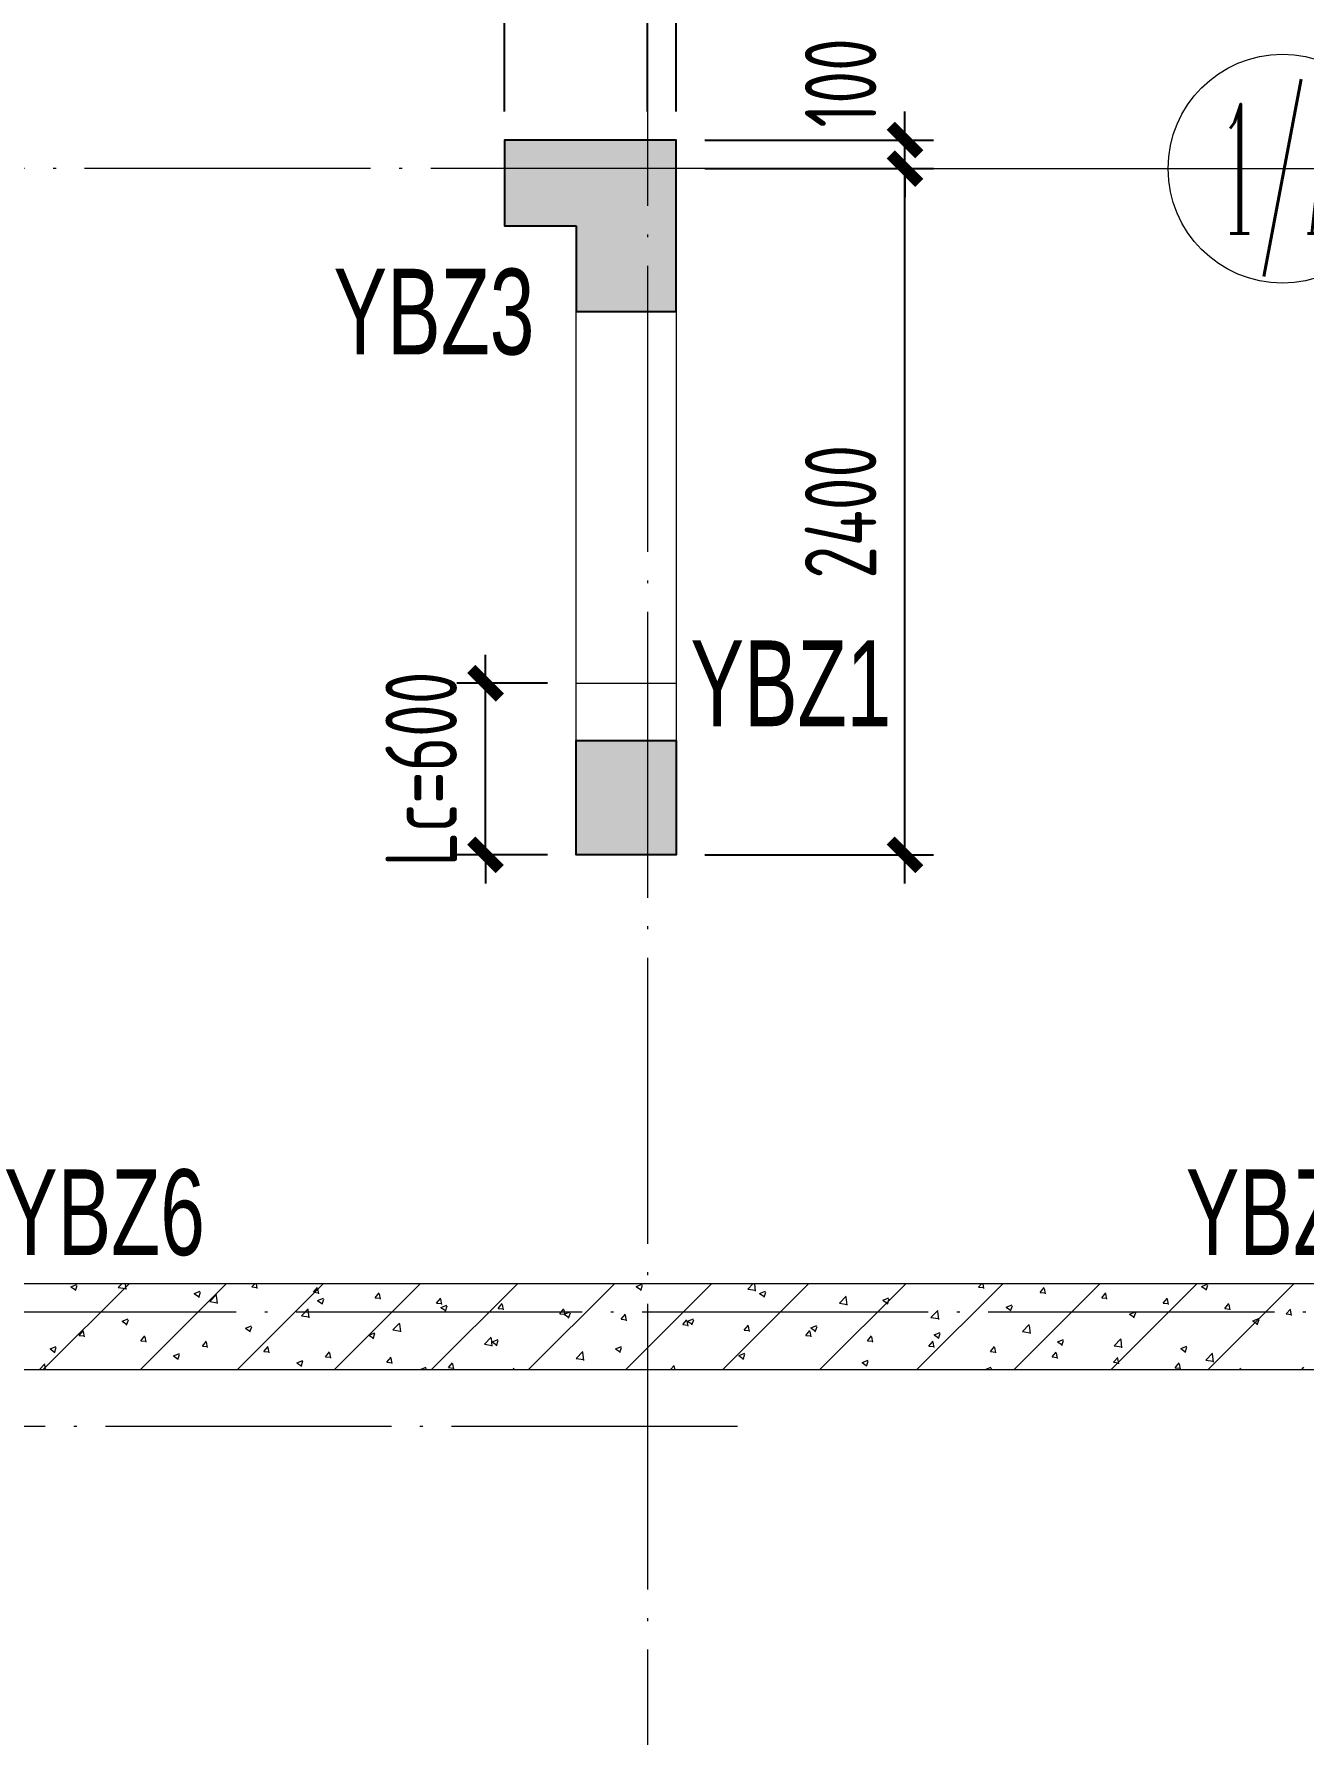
# Model space of a CAD drawing. Extents: x 5874492 to 7194610, y -939842 to -279257.
# Drawn here: x 6318999 to 6323440, y -477364 to -471418 of the extents above; entities that cross this region are included whole.
import ezdxf
from ezdxf.enums import TextEntityAlignment as Align

# ---------------------------------------------------------------- set-up
doc = ezdxf.new("R2010")
doc.units = 0
doc.header["$LTSCALE"] = 1000
doc.linetypes.add('DOTE', pattern=[2.42, 2, -0.2, 0.02, -0.2])
for name, color, linetype, lineweight in [('A-标注-内部轴号', 105, 'Continuous', 15), ('A-标注-轴号文字', 7, 'Continuous', 15), ('A-轴线-塔楼', 1, 'DOTE', 9), ('A-轴线-隔墙', 41, 'DOTE', 9), ('S-基础-DQ', 6, 'Continuous', 20), ('S-基础-HATCH', 251, 'Continuous', 20), ('S-墙柱-DIM', 3, 'Continuous', 20), ('S-墙柱-Lc填充', 8, 'Continuous', 20), ('S-墙柱-WALL', 6, 'Continuous', 20), ('S-轴网-轴号', 3, 'Continuous', 20), ('S-轴网-轴线', 1, 'DOTE', 9), ('S-通用-TEXT', 7, 'Continuous', 20)]:
    doc.layers.add(name, color=color, linetype=linetype, lineweight=lineweight)
doc.layers.add('COLU_TH', color=5, linetype='Continuous')
doc.styles.add('_TCH_AXIS', font='COMPLEX.shx', dxfattribs={"bigfont": 'hztxt.shx'})
doc.styles.add('BW_Dim', font='Bweng.shx', dxfattribs={"width": 0.7, "bigfont": 'hztxt.shx'})
doc.styles.add('COMPLEX', font='COMPLEX')
doc.styles.add('TSSD_Dimension', font='tssdeng.shx', dxfattribs={"width": 0.7, "bigfont": 'tssdchn.shx'})
doc.dimstyles.new('TSSD_100_100', dxfattribs={"dimtxt": 250, "dimasz": 100, "dimexe": 100, "dimexo": 100, "dimgap": 100, "dimtad": 1, "dimdec": 0, "dimzin": 0, "dimdsep": 46, "dimtxsty": 'TSSD_Dimension', "dimblk": 'ARCHTICK', "dimcen": 0, "dimdle": 100, "dimclrt": 7, "dimadec": 0, "dimazin": 0, "dimtfac": 1, "dimtdec": 0, "dimtix": 1, "dimtmove": 2, "dimatfit": 0, "dimfxl": 0, "dimtolj": 1, "dimtzin": 0, "dimarcsym": 0})

# ---------------------------------------------------------------- blocks, each defined once
blk = doc.blocks.new('_ArchTick')
at = {"color": 0, "linetype": 'ByBlock', "const_width": 0.4}
blk.add_lwpolyline([(-0.5, -0.5), (0.5, 0.5)], dxfattribs=at)
blk = doc.blocks.new('*D1930')
at = {"layer": 'Defpoints', "color": 0, "transparency": 16777216}
for p in [(6321244.5, -471889.2), (6322044.5, -471889.2), (6321244.5, -474289.2)]:
    blk.add_point(p, dxfattribs=at)
at = {"layer": 'S-墙柱-DIM', "color": 0, "lineweight": -2, "transparency": 16777216}
for p, q in [((6322044.5, -474389.2), (6322044.5, -471789.2)), ((6321344.5, -471889.2), (6322144.5, -471889.2)), ((6321344.5, -474289.2), (6322144.5, -474289.2))]:
    blk.add_line(p, q, dxfattribs=at)
at = {"layer": 'S-墙柱-DIM', "color": 0, "lineweight": -2, "transparency": 16777216, "xscale": 100, "yscale": 100, "zscale": 100}
for p, rotation in [((6322044.5, -471889.2), 90), ((6322044.5, -474289.2), 270)]:
    blk.add_blockref('_ArchTick', p, dxfattribs=dict(at, rotation=rotation))
at = {"layer": 'S-墙柱-DIM', "color": 7, "transparency": 16777216, "insert": (6321819.5, -473089.2), "char_height": 250, "attachment_point": 5, "rotation": 90, "style": 'TSSD_Dimension'}
blk.add_mtext('\\A1;2400', dxfattribs=at)
blk = doc.blocks.new('*D1931')
at = {"layer": 'Defpoints', "color": 0, "transparency": 16777216}
for p in [(6321244.5, -471789.2), (6322044.5, -471789.2), (6321244.5, -471889.2)]:
    blk.add_point(p, dxfattribs=at)
at = {"layer": 'S-墙柱-DIM', "color": 0, "lineweight": -2, "transparency": 16777216}
for p, q in [((6322044.5, -471789.2), (6322044.5, -471689.2)), ((6321344.5, -471789.2), (6322144.5, -471789.2)), ((6322044.5, -471889.2), (6322044.5, -471789.2)), ((6321344.5, -471889.2), (6322144.5, -471889.2)), ((6322044.5, -471889.2), (6322044.5, -471989.2))]:
    blk.add_line(p, q, dxfattribs=at)
at = {"layer": 'S-墙柱-DIM', "color": 0, "lineweight": -2, "transparency": 16777216, "xscale": 100, "yscale": 100, "zscale": 100}
for p, rotation in [((6322044.5, -471789.2), 270), ((6322044.5, -471889.2), 90)]:
    blk.add_blockref('_ArchTick', p, dxfattribs=dict(at, rotation=rotation))
at = {"layer": 'S-墙柱-DIM', "color": 7, "transparency": 16777216, "insert": (6321819.5, -471589.2), "char_height": 250, "attachment_point": 5, "rotation": 90, "style": 'TSSD_Dimension'}
blk.add_mtext('\\A1;100', dxfattribs=at)
blk = doc.blocks.new('*D1932')
at = {"layer": 'Defpoints', "color": 0, "transparency": 16777216}
for p in [(6321144.5, -470989.2), (6320644.5, -471789.2), (6321144.5, -471789.2)]:
    blk.add_point(p, dxfattribs=at)
at = {"layer": 'S-墙柱-DIM', "color": 0, "lineweight": -2, "transparency": 16777216}
for p, q in [((6320644.5, -471689.2), (6320644.5, -470889.2)), ((6321144.5, -471689.2), (6321144.5, -470889.2)), ((6320644.5, -470989.2), (6320544.5, -470989.2)), ((6320644.5, -470989.2), (6321144.5, -470989.2)), ((6321144.5, -470989.2), (6321244.5, -470989.2))]:
    blk.add_line(p, q, dxfattribs=at)
at = {"layer": 'S-墙柱-DIM', "color": 0, "lineweight": -2, "transparency": 16777216, "xscale": 100, "yscale": 100, "zscale": 100}
blk.add_blockref('_ArchTick', (6320644.5, -470989.2), dxfattribs=at)
at = {"layer": 'S-墙柱-DIM', "color": 0, "lineweight": -2, "transparency": 16777216, "xscale": 100, "yscale": 100, "zscale": 100, "rotation": 180}
blk.add_blockref('_ArchTick', (6321144.5, -470989.2), dxfattribs=at)
at = {"layer": 'S-墙柱-DIM', "color": 7, "transparency": 16777216, "insert": (6320894.5, -470764.2), "char_height": 250, "attachment_point": 5, "style": 'TSSD_Dimension'}
blk.add_mtext('\\A1;500', dxfattribs=at)
blk = doc.blocks.new('*D1933')
at = {"layer": 'Defpoints', "color": 0, "transparency": 16777216}
for p in [(6321244.5, -470989.2), (6321144.5, -471789.2), (6321244.5, -471789.2)]:
    blk.add_point(p, dxfattribs=at)
at = {"layer": 'S-墙柱-DIM', "color": 0, "lineweight": -2, "transparency": 16777216}
for p, q in [((6321144.5, -471689.2), (6321144.5, -470889.2)), ((6321244.5, -471689.2), (6321244.5, -470889.2)), ((6321144.5, -470989.2), (6321044.5, -470989.2)), ((6321144.5, -470989.2), (6321244.5, -470989.2)), ((6321244.5, -470989.2), (6321344.5, -470989.2))]:
    blk.add_line(p, q, dxfattribs=at)
at = {"layer": 'S-墙柱-DIM', "color": 0, "lineweight": -2, "transparency": 16777216, "xscale": 100, "yscale": 100, "zscale": 100}
blk.add_blockref('_ArchTick', (6321144.5, -470989.2), dxfattribs=at)
at = {"layer": 'S-墙柱-DIM', "color": 0, "lineweight": -2, "transparency": 16777216, "xscale": 100, "yscale": 100, "zscale": 100, "rotation": 180}
blk.add_blockref('_ArchTick', (6321244.5, -470989.2), dxfattribs=at)
at = {"layer": 'S-墙柱-DIM', "color": 7, "transparency": 16777216, "insert": (6321444.5, -470764.2), "char_height": 250, "attachment_point": 5, "style": 'TSSD_Dimension'}
blk.add_mtext('\\A1;100', dxfattribs=at)
blk = doc.blocks.new('*D1940')
at = {"layer": 'Defpoints', "color": 0, "transparency": 16777216}
for p in [(6320578, -473689.2), (6320894.5, -473689.2), (6320894.5, -474289.2)]:
    blk.add_point(p, dxfattribs=at)
at = {"layer": 'S-墙柱-DIM', "color": 0, "lineweight": -2, "transparency": 16777216}
for p, q in [((6320578, -473689.2), (6320578, -473589.2)), ((6320794.5, -473689.2), (6320478, -473689.2)), ((6320578, -474289.2), (6320578, -473689.2)), ((6320794.5, -474289.2), (6320478, -474289.2)), ((6320578, -474289.2), (6320578, -474389.2))]:
    blk.add_line(p, q, dxfattribs=at)
at = {"layer": 'S-墙柱-DIM', "color": 0, "lineweight": -2, "transparency": 16777216, "xscale": 100, "yscale": 100, "zscale": 100}
for p, rotation in [((6320578, -473689.2), 270), ((6320578, -474289.2), 90)]:
    blk.add_blockref('_ArchTick', p, dxfattribs=dict(at, rotation=rotation))
at = {"layer": 'S-墙柱-DIM', "color": 7, "transparency": 16777216, "insert": (6320353, -473989.2), "char_height": 250, "attachment_point": 5, "rotation": 90, "style": 'TSSD_Dimension'}
blk.add_mtext('\\A1;Lc=600', dxfattribs=at)
blk = doc.blocks.new('*D1978')
at = {"layer": 'Defpoints', "color": 0, "transparency": 16777216}
for p in [(6321244.5, -471889.2), (6322044.5, -471889.2), (6321244.5, -474289.2)]:
    blk.add_point(p, dxfattribs=at)
at = {"layer": 'S-墙柱-DIM', "color": 0, "lineweight": -2, "transparency": 16777216}
for p, q in [((6322044.5, -474389.2), (6322044.5, -471789.2)), ((6321344.5, -471889.2), (6322144.5, -471889.2)), ((6321344.5, -474289.2), (6322144.5, -474289.2))]:
    blk.add_line(p, q, dxfattribs=at)
at = {"layer": 'S-墙柱-DIM', "color": 0, "lineweight": -2, "transparency": 16777216, "xscale": 100, "yscale": 100, "zscale": 100}
for p, rotation in [((6322044.5, -471889.2), 90), ((6322044.5, -474289.2), 270)]:
    blk.add_blockref('_ArchTick', p, dxfattribs=dict(at, rotation=rotation))
at = {"layer": 'S-墙柱-DIM', "color": 7, "transparency": 16777216, "insert": (6321819.5, -473089.2), "char_height": 250, "attachment_point": 5, "rotation": 90, "style": 'TSSD_Dimension'}
blk.add_mtext('\\A1;2400', dxfattribs=at)
blk = doc.blocks.new('_AXISO')
blk.add_circle((0, 0), 0.5)
at = {"layer": 'S-轴网-轴号', "style": 'COMPLEX', "width": 1.041667}
blk.add_attdef('A', text='', height=0.56, dxfattribs=at).set_placement((-0.25, -0.28), (0.25, -0.28), align=Align.FIT)
blk = doc.blocks.new('A$C3FF375C5')
at = {"layer": 'A-标注-内部轴号'}
blk.add_line((34041.8, 4000), (35320, 4000), dxfattribs=at)
at = {"layer": 'A-轴线-塔楼', "linetype": 'DOTE', "ltscale": 0.5}
for p, q in [((33500, 8500), (33500, -9394.4)), ((33741.8, 4000), (12955.9, 4000)), ((59891.4, 0), (-2283.6, 0))]:
    blk.add_line(p, q, dxfattribs=at)
at = {"layer": 'A-轴线-隔墙', "ltscale": 0.5}
blk.add_line((33814.3, -400), (-2283.6, -400), dxfattribs=at)
at = {"layer": 'A-标注-内部轴号'}
ref = blk.add_blockref('_AXISO', (35720, 4000), dxfattribs=dict(at, xscale=800, yscale=800, zscale=800))
ref.add_attrib('A', '1/A', dxfattribs={"layer": 'A-标注-轴号文字', "ltscale": 0.2, "height": 452.55, "style": '_TCH_AXIS', "width": 0.381818}).set_placement((35493.7, 3773.7), (35946.2, 3773.7), align=Align.FIT)
blk = doc.blocks.new('sfdgjhgfhgkjhk')
at = {"layer": 'S-基础-DQ'}
for points in [[(6945492.3, 358792.4), (6945492.3, 356336.1), (6963809.2, 356336.1), (6963809.2, 354236.1), (6966809.2, 354236.1), (6966809.2, 354586.1), (6971909.2, 354586.1), (6971909.2, 347036.1), (6977909.2, 347036.1), (6977909.2, 339686.1), (6931592.3, 339686.1), (6931592.3, 336293.7)], [(6931892.3, 336293.7), (6931892.3, 339386.1), (6978209.2, 339386.1), (6978209.2, 347336.1), (6972209.2, 347336.1), (6972209.2, 354886.1), (6966509.2, 354886.1), (6966509.2, 354536.1), (6964109.2, 354536.1), (6964109.2, 356636.1), (6945792.3, 356636.1), (6945792.3, 358792.4)]]:
    blk.add_lwpolyline(points, dxfattribs=at)
at = {"layer": 'S-基础-HATCH'}
for p, q in [((6962296.2, 339386.1), (6962596.2, 339686.1)), ((6962393, 339675.5), (6962414, 339683.5)), ((6962393, 339675.5), (6962407.9, 339665.4)), ((6962408.6, 339662.1), (6962414.6, 339680.2)), ((6962558.2, 339673.2), (6962570.6, 339686.1)), ((6962558.2, 339673.2), (6962584.9, 339669.1)), ((6962585.6, 339666.2), (6962583.3, 339686.1)), ((6962635.7, 339386.1), (6962935.7, 339686.1)), ((6962824.1, 339651.5), (6962845.1, 339659.5)), ((6962824.1, 339651.5), (6962839, 339641.4)), ((6962839.7, 339638.1), (6962845.8, 339656.2)), ((6962878.4, 339623.6), (6962901.8, 339647.9)), ((6962905.7, 339616.6), (6962902.4, 339645.1)), ((6962975.1, 339386.1), (6963275.1, 339686.1)), ((6963025.9, 339674.7), (6963035.5, 339686.1)), ((6963025.9, 339674.7), (6963043.9, 339673.1)), ((6963044.5, 339669.8), (6963041.5, 339686.1)), ((6963241.1, 339655.9), (6963255.6, 339673.1)), ((6963241.1, 339655.9), (6963259, 339654.3)), ((6963255.2, 339627.4), (6963276.3, 339635.5)), ((6963259.7, 339650.9), (6963256.2, 339669.7)), ((6963270.8, 339614), (6963276.9, 339632.2)), ((6963314.5, 339386.1), (6963614.5, 339686.1)), ((6963456.3, 339637), (6963470.7, 339654.3)), ((6963456.3, 339637), (6963474.2, 339635.5)), ((6963474.9, 339632.1), (6963471.4, 339650.9)), ((6963653.9, 339386.1), (6963953.9, 339686.1)), ((6963671.5, 339618.2), (6963685.9, 339635.4)), ((6963690.1, 339613.3), (6963686.6, 339632.1)), ((6963993.3, 339386.1), (6964293.3, 339686.1)), ((6964332.7, 339386.1), (6964632.7, 339686.1)), ((6964369.6, 339676.1), (6964390.6, 339684.2)), ((6964369.6, 339676.1), (6964384.5, 339666.1)), ((6964385.2, 339662.7), (6964391.3, 339680.9)), ((6964672.1, 339386.1), (6964972.1, 339686.1)), ((6964759.7, 339667.5), (6964777.5, 339686.1)), ((6964759.7, 339667.5), (6964786.4, 339663.4)), ((6964787, 339660.5), (6964784, 339686.1)), ((6964800.7, 339652.1), (6964821.7, 339660.2)), ((6964800.7, 339652.1), (6964815.7, 339642)), ((6964816.3, 339638.7), (6964822.4, 339656.8)), ((6965011.5, 339386.1), (6965311.5, 339686.1)), ((6965079.9, 339617.9), (6965103.2, 339642.2)), ((6965107.2, 339610.9), (6965103.9, 339639.4)), ((6965231.9, 339628.1), (6965252.9, 339636.1)), ((6965247.5, 339614.7), (6965253.5, 339632.8)), ((6965350.9, 339386.1), (6965650.9, 339686.1)), ((6965566.4, 339674.4), (6965576.2, 339686.1)), ((6965566.4, 339674.4), (6965584.4, 339672.9)), ((6965585, 339669.5), (6965582, 339686.1)), ((6965690.4, 339386.1), (6965990.4, 339686.1)), ((6965781.6, 339655.6), (6965796.1, 339672.8)), ((6965781.6, 339655.6), (6965799.5, 339654)), ((6965800.2, 339650.7), (6965796.7, 339669.5)), ((6965996.8, 339636.8), (6966011.2, 339654)), ((6965996.8, 339636.8), (6966014.7, 339635.2)), ((6966015.4, 339631.9), (6966011.9, 339650.7)), ((6966029.8, 339386.1), (6966329.8, 339686.1)), ((6966212, 339618), (6966226.4, 339635.2)), ((6966230.6, 339613), (6966227.1, 339631.8)), ((6966346.2, 339676.8), (6966367.2, 339684.9)), ((6966346.2, 339676.8), (6966361.1, 339666.7)), ((6966361.8, 339663.4), (6966367.9, 339681.5)), ((6966369.2, 339386.1), (6966669.2, 339686.1)), ((6962878.4, 339623.6), (6962905.1, 339619.4)), ((6963198.6, 339573.9), (6963222, 339598.3)), ((6963198.6, 339573.9), (6963225.3, 339569.8)), ((6963225.9, 339566.9), (6963222.6, 339595.4)), ((6963255.2, 339627.4), (6963270.2, 339617.4)), ((6963671.5, 339618.2), (6963689.4, 339616.6)), ((6963686.4, 339603.4), (6963707.4, 339611.5)), ((6963686.4, 339603.4), (6963701.3, 339593.3)), ((6963702, 339590), (6963708.1, 339608.1)), ((6963886.6, 339599.4), (6963901.1, 339616.6)), ((6963886.6, 339599.4), (6963904.6, 339597.8)), ((6963905.2, 339594.5), (6963901.8, 339613.3)), ((6964101.8, 339580.6), (6964116.3, 339597.8)), ((6964101.8, 339580.6), (6964119.7, 339579)), ((6964120.4, 339575.6), (6964116.9, 339594.4)), ((6964117.5, 339579.4), (6964138.5, 339587.4)), ((6964117.5, 339579.4), (6964132.4, 339569.3)), ((6964133.1, 339566), (6964139.2, 339584.1)), ((6964317, 339561.7), (6964331.4, 339579)), ((6964335.6, 339556.8), (6964332.1, 339575.6)), ((6965079.9, 339617.9), (6965106.5, 339613.7)), ((6965231.9, 339628.1), (6965246.8, 339618)), ((6965400, 339568.2), (6965423.4, 339592.6)), ((6965427.4, 339561.2), (6965424, 339589.7)), ((6965663, 339604.1), (6965684, 339612.1)), ((6965663, 339604.1), (6965677.9, 339594)), ((6965678.6, 339590.7), (6965684.7, 339608.8)), ((6966094.1, 339580), (6966115.2, 339588.1)), ((6966094.1, 339580), (6966109.1, 339570)), ((6966109.7, 339566.6), (6966115.8, 339584.8)), ((6966212, 339618), (6966229.9, 339616.4)), ((6966427.1, 339599.1), (6966441.6, 339616.4)), ((6966427.1, 339599.1), (6966445.1, 339597.6)), ((6966445.7, 339594.2), (6966442.3, 339613)), ((6966642.3, 339580.3), (6966656.8, 339597.5)), ((6966642.3, 339580.3), (6966660.3, 339578.7)), ((6966660.9, 339575.4), (6966657.4, 339594.2)), ((6962422, 339505.5), (6962436.5, 339522.7)), ((6962440.6, 339500.6), (6962437.1, 339519.4)), ((6962572, 339554.7), (6962593, 339562.8)), ((6962572, 339554.7), (6962587, 339544.6)), ((6962587.6, 339541.3), (6962593.7, 339559.4)), ((6963003.2, 339530.7), (6963024.2, 339538.7)), ((6963003.2, 339530.7), (6963018.1, 339520.6)), ((6963018.8, 339517.3), (6963024.9, 339535.4)), ((6963434.3, 339506.6), (6963455.3, 339514.7)), ((6963518.8, 339524.3), (6963542.1, 339548.6)), ((6963518.8, 339524.3), (6963545.4, 339520.1)), ((6963546.1, 339517.3), (6963542.8, 339545.7)), ((6964317, 339561.7), (6964334.9, 339560.2)), ((6964532.2, 339542.9), (6964546.6, 339560.1)), ((6964532.2, 339542.9), (6964550.1, 339541.3)), ((6964550.8, 339538), (6964547.3, 339556.8)), ((6964548.7, 339555.4), (6964569.7, 339563.4)), ((6964548.7, 339555.4), (6964563.6, 339545.3)), ((6964564.3, 339542), (6964570.3, 339560.1)), ((6964747.3, 339524.1), (6964761.8, 339541.3)), ((6964747.3, 339524.1), (6964765.3, 339522.5)), ((6964765.9, 339519.2), (6964762.5, 339538)), ((6964962.5, 339505.3), (6964977, 339522.5)), ((6964981.1, 339500.3), (6964977.7, 339519.1)), ((6964979.8, 339531.3), (6965000.8, 339539.4)), ((6964979.8, 339531.3), (6964994.7, 339521.3)), ((6964995.4, 339517.9), (6965001.5, 339536.1)), ((6965400, 339568.2), (6965426.7, 339564.1)), ((6965410.9, 339507.3), (6965431.9, 339515.4)), ((6965720.2, 339518.6), (6965743.6, 339542.9)), ((6965720.2, 339518.6), (6965746.9, 339514.4)), ((6965747.5, 339511.6), (6965744.2, 339540)), ((6966525.3, 339556), (6966546.3, 339564.1)), ((6966525.3, 339556), (6966540.2, 339545.9)), ((6966540.9, 339542.6), (6966547, 339560.7)), ((6962320, 339457.9), (6962341, 339466)), ((6962320, 339457.9), (6962334.9, 339447.9)), ((6962335.6, 339444.5), (6962341.6, 339462.7)), ((6962422, 339505.5), (6962439.9, 339503.9)), ((6962637.2, 339486.7), (6962651.7, 339503.9)), ((6962637.2, 339486.7), (6962655.1, 339485.1)), ((6962655.8, 339481.8), (6962652.3, 339500.6)), ((6962852.4, 339467.9), (6962866.8, 339485.1)), ((6962852.4, 339467.9), (6962870.3, 339466.3)), ((6962871, 339462.9), (6962867.5, 339481.7)), ((6963067.5, 339449), (6963082, 339466.3)), ((6963086.1, 339444.1), (6963082.7, 339462.9)), ((6963434.3, 339506.6), (6963449.2, 339496.6)), ((6963449.9, 339493.3), (6963456, 339511.4)), ((6963838.9, 339474.6), (6963862.3, 339499)), ((6963838.9, 339474.6), (6963865.6, 339470.5)), ((6963866.3, 339467.6), (6963862.9, 339496.1)), ((6963865.5, 339482.6), (6963886.5, 339490.7)), ((6963865.5, 339482.6), (6963880.4, 339472.6)), ((6963881, 339469.2), (6963887.1, 339487.4)), ((6964296.6, 339458.6), (6964317.6, 339466.7)), ((6964296.6, 339458.6), (6964311.5, 339448.5)), ((6964312.2, 339445.2), (6964318.3, 339463.3)), ((6964962.5, 339505.3), (6964980.5, 339503.7)), ((6965177.7, 339486.4), (6965192.2, 339503.7)), ((6965177.7, 339486.4), (6965195.6, 339484.9)), ((6965196.3, 339481.5), (6965192.8, 339500.3)), ((6965392.9, 339467.6), (6965407.3, 339484.8)), ((6965392.9, 339467.6), (6965410.8, 339466)), ((6965411.5, 339462.7), (6965408, 339481.5)), ((6965410.9, 339507.3), (6965425.9, 339497.2)), ((6965426.5, 339493.9), (6965432.6, 339512)), ((6965608.1, 339448.8), (6965622.5, 339466)), ((6965626.7, 339443.9), (6965623.2, 339462.7)), ((6965842.1, 339483.3), (6965863.1, 339491.3)), ((6965842.1, 339483.3), (6965857, 339473.2)), ((6965857.7, 339469.9), (6965863.7, 339488)), ((6966040.4, 339468.9), (6966063.7, 339493.3)), ((6966040.4, 339468.9), (6966067, 339464.8)), ((6966067.7, 339461.9), (6966064.4, 339490.4)), ((6966273.2, 339459.2), (6966294.2, 339467.3)), ((6966273.2, 339459.2), (6966288.1, 339449.2)), ((6966288.8, 339445.9), (6966294.9, 339464)), ((6962282.8, 339386.1), (6962301.2, 339405.3)), ((6962303.8, 339386.1), (6962301.9, 339402.5)), ((6962751.1, 339433.9), (6962772.1, 339442)), ((6962751.1, 339433.9), (6962766, 339423.8)), ((6962766.7, 339420.5), (6962772.8, 339438.6)), ((6963067.5, 339449), (6963085.5, 339447.5)), ((6963182.3, 339409.9), (6963203.3, 339418)), ((6963182.3, 339409.9), (6963197.2, 339399.8)), ((6963197.8, 339396.5), (6963203.9, 339414.6)), ((6963282.7, 339430.2), (6963297.2, 339447.4)), ((6963282.7, 339430.2), (6963300.7, 339428.6)), ((6963301.3, 339425.3), (6963297.9, 339444.1)), ((6963497.9, 339411.4), (6963512.4, 339428.6)), ((6963497.9, 339411.4), (6963515.8, 339409.8)), ((6963516.5, 339406.5), (6963513, 339425.3)), ((6963614.1, 339386.1), (6963634.4, 339393.9)), ((6963713.1, 339392.5), (6963727.5, 339409.8)), ((6963731.7, 339387.6), (6963728.2, 339406.4)), ((6964159.1, 339424.9), (6964182.5, 339449.3)), ((6964159.1, 339424.9), (6964185.8, 339420.8)), ((6964186.4, 339417.9), (6964183.1, 339446.4)), ((6964489.7, 339386.1), (6964502.6, 339399.6)), ((6964504.5, 339386.1), (6964503.3, 339396.8)), ((6964727.7, 339434.6), (6964748.7, 339442.6)), ((6964727.7, 339434.6), (6964742.7, 339424.5)), ((6964743.3, 339421.2), (6964749.4, 339439.3)), ((6965158.9, 339410.5), (6965179.9, 339418.6)), ((6965158.9, 339410.5), (6965173.8, 339400.5)), ((6965174.5, 339397.1), (6965180.5, 339415.3)), ((6965590, 339386.5), (6965611, 339394.6)), ((6965608.1, 339448.8), (6965626, 339447.2)), ((6965823.2, 339429.9), (6965837.7, 339447.2)), ((6965823.2, 339429.9), (6965841.2, 339428.4)), ((6965841.8, 339425), (6965838.4, 339443.8)), ((6966038.4, 339411.1), (6966052.9, 339428.4)), ((6966038.4, 339411.1), (6966056.3, 339409.6)), ((6966057, 339406.2), (6966053.5, 339425)), ((6966253.6, 339392.3), (6966268.1, 339409.5)), ((6966272.2, 339387.4), (6966268.7, 339406.2)), ((6966360.5, 339419.2), (6966383.9, 339443.6)), ((6966360.5, 339419.2), (6966387.2, 339415.1)), ((6966387.9, 339412.2), (6966384.6, 339440.7)), ((6966696.6, 339386.1), (6966704.1, 339393.9)), ((6963633.6, 339386.1), (6963635.1, 339390.6)), ((6963713.1, 339392.5), (6963731, 339391)), ((6963938.7, 339386.1), (6963942.7, 339391)), ((6963943.7, 339386.1), (6963943.4, 339387.6)), ((6965590, 339386.5), (6965590.6, 339386.1)), ((6965610, 339386.1), (6965611.7, 339391.2)), ((6966253.6, 339392.3), (6966271.5, 339390.7)), ((6966479.4, 339386.1), (6966483.2, 339390.7)), ((6966484.1, 339386.1), (6966483.9, 339387.4))]:
    blk.add_line(p, q, dxfattribs=at)

msp = doc.modelspace()

# ---------------------------------------------------------------- hatches: boundary and pattern name
at = {"layer": 'S-基础-HATCH'}
h = msp.add_hatch(color=256, dxfattribs=at)
h.paths.add_polyline_path([(6328994.5, -466659.2), (6328644.5, -466659.2), (6328644.5, -466189.2), (6328494.5, -466189.2), (6328494.5, -465989.2), (6328344.5, -465989.2), (6328344.5, -465689.2), (6328644.5, -465689.2), (6328644.5, -465389.2), (6328994.5, -465389.2)])
h.paths.add_polyline_path([(6293494.5, -466659.2), (6293844.5, -466659.2), (6293844.5, -466189.2), (6293994.5, -466189.2), (6293994.5, -465989.2), (6294144.5, -465989.2), (6294144.5, -465689.2), (6293844.5, -465689.2), (6293844.5, -465389.2), (6293494.5, -465389.2)])
h.paths.add_polyline_path([(6300644.5, -463139.2), (6300644.5, -463439.2), (6300944.5, -463439.2), (6300944.5, -463364.2), (6301144.5, -463364.2), (6301144.5, -462864.2), (6300944.5, -462864.2), (6300944.5, -462639.2), (6300644.5, -462639.2), (6300644.5, -462939.2), (6300344.5, -462939.2), (6300344.5, -463139.2)])
h.paths.add_polyline_path([(6314194.5, -464389.2), (6313894.5, -464389.2), (6313894.5, -463489.2), (6313594.5, -463489.2), (6313594.5, -463189.2), (6314394.6, -463189.2), (6314394.6, -463689.2), (6314194.5, -463689.2)])
h.paths.add_polyline_path([(6308294.5, -464389.2), (6308594.5, -464389.2), (6308594.5, -463489.2), (6308894.5, -463489.2), (6308894.5, -463189.2), (6308094.5, -463189.2), (6308094.5, -463689.2), (6308294.5, -463689.2)])
h.paths.add_polyline_path([(6311794.5, -463289.2), (6312294.5, -463289.2), (6312294.5, -462889.2), (6312494.5, -462889.2), (6312494.5, -463189.2), (6312794.5, -463189.2), (6312794.5, -463489.2), (6311794.5, -463489.2)])
h.paths.add_polyline_path([(6310694.5, -463289.2), (6310194.5, -463289.2), (6310194.5, -462889.2), (6309994.5, -462889.2), (6309994.5, -463189.2), (6309694.5, -463189.2), (6309694.5, -463489.2), (6310694.5, -463489.2)])
h.paths.add_polyline_path([(6312494.5, -461889.2), (6312294.5, -461889.2), (6312294.5, -461189.2), (6311994.5, -461189.2), (6311994.5, -460989.2), (6312894.5, -460989.2), (6312894.5, -461589.2), (6312494.5, -461589.2)])
h.paths.add_polyline_path([(6309994.5, -461889.2), (6310194.5, -461889.2), (6310194.5, -461189.2), (6310494.5, -461189.2), (6310494.5, -460989.2), (6309594.5, -460989.2), (6309594.5, -461589.2), (6309994.5, -461589.2)])
h.paths.add_polyline_path([(6320544.5, -464339.2), (6320844.5, -464339.2), (6320844.5, -463439.2), (6321144.5, -463439.2), (6321144.5, -463239.2), (6320844.5, -463239.2), (6320844.5, -462939.2), (6320544.5, -462939.2), (6320544.5, -463239.2), (6320344.5, -463239.2), (6320344.5, -463739.2), (6320544.5, -463739.2)])
h.paths.add_polyline_path([(6323344.5, -462789.2), (6323544.5, -462789.2), (6323544.5, -463439.2), (6323044.5, -463439.2), (6323044.5, -463239.2), (6323344.5, -463239.2)])
h.paths.add_polyline_path([(6325544.5, -475739.2), (6324794.5, -475739.2), (6324794.5, -475589.2), (6324794.5, -475289.2), (6324444.5, -475289.2), (6324444.5, -475589.2), (6324444.5, -475739.2), (6323744.5, -475739.2), (6323744.5, -476089.2), (6325544.5, -476089.2)])
h.paths.add_polyline_path([(6317044.5, -475739.2), (6317769.5, -475739.2), (6317769.5, -475589.2), (6317769.5, -475239.2), (6318119.5, -475239.2), (6318119.5, -475589.2), (6318119.5, -475739.2), (6318844.5, -475739.2), (6318844.5, -476089.2), (6317044.5, -476089.2)])
h.paths.add_polyline_path([(6310344.5, -475739.2), (6311069.5, -475739.2), (6311069.5, -475589.2), (6311069.5, -475239.2), (6311419.5, -475239.2), (6311419.5, -475589.2), (6311419.5, -475739.2), (6312144.5, -475739.2), (6312144.5, -476089.2), (6310344.5, -476089.2)])
h.paths.add_polyline_path([(6324444.5, -472639.2), (6324444.5, -472039.2), (6324794.5, -472039.2), (6324794.5, -472639.2)])
h.paths.add_polyline_path([(6303644.5, -475739.2), (6304369.5, -475739.2), (6304369.5, -475589.2), (6304369.5, -475239.2), (6304719.5, -475239.2), (6304719.5, -475589.2), (6304719.5, -475589.2), (6304719.5, -475739.2), (6305444.5, -475739.2), (6305444.5, -476089.2), (6303644.5, -476089.2)])
h.paths.add_polyline_path([(6296944.5, -475739.2), (6297694.5, -475739.2), (6297694.5, -475539.2), (6297694.5, -475239.2), (6298044.5, -475239.2), (6298044.5, -475539.2), (6298044.5, -475739.2), (6298744.5, -475739.2), (6298744.5, -476089.2), (6296944.5, -476089.2)])
h.paths.add_polyline_path([(6287894.5, -475789.2), (6287894.5, -475489.2), (6287544.5, -475489.2), (6287544.5, -476389.2), (6288044.5, -476389.2), (6288044.5, -475789.2)])
h.paths.add_polyline_path([(6287894.5, -468489.2), (6288634.5, -468489.2), (6288634.5, -468139.2), (6287544.5, -468139.2), (6287544.5, -468839.2), (6287894.5, -468839.2)])
h.paths.add_polyline_path([(6293494.5, -468489.2), (6293494.5, -468789.2), (6293844.5, -468789.2), (6293844.5, -468139.2), (6292919.5, -468139.2), (6292919.5, -468489.2)])
h.paths.add_polyline_path([(6293844.5, -470589.2), (6293844.5, -471189.2), (6293494.5, -471189.2), (6293494.5, -470589.2)])
h.paths.add_polyline_path([(6293494.5, -472239.2), (6293844.5, -472239.2), (6293844.5, -472839.2), (6293494.5, -472839.2)])
h.paths.add_polyline_path([(6293494.5, -475789.2), (6293244.5, -475789.2), (6293244.5, -476389.2), (6293844.5, -476389.2), (6293844.5, -475489.2), (6293494.5, -475489.2)])
h.paths.add_polyline_path([(6297694.5, -472039.2), (6298044.5, -472039.2), (6298044.5, -472639.2), (6297694.5, -472639.2)])
h.paths.add_polyline_path([(6293494.5, -461389.2), (6293494.5, -461689.2), (6293844.5, -461689.2), (6293844.5, -460639.2), (6293194.5, -460639.2), (6293194.5, -461389.2)])
h.paths.add_polyline_path([(6296144.5, -465689.2), (6296544.5, -465689.2), (6296544.5, -465989.2), (6296144.5, -465989.2)])
h.paths.add_polyline_path([(6300644.5, -460839.2), (6300344.5, -460839.2), (6300344.5, -460539.2), (6301244.5, -460539.2), (6301244.5, -461139.2), (6300944.5, -461139.2), (6300944.5, -461439.2), (6300644.5, -461439.2)])
h.paths.add_polyline_path([(6300944.5, -464339.2), (6300644.5, -464339.2), (6300644.5, -463939.2), (6300944.5, -463939.2)])
h.paths.add_polyline_path([(6298544.5, -460839.2), (6298544.5, -461339.2), (6298344.5, -461339.2), (6298344.5, -460539.2), (6298844.5, -460539.2), (6298844.5, -460839.2)])
h.paths.add_polyline_path([(6298544.5, -462939.2), (6298544.5, -462439.2), (6298344.5, -462439.2), (6298344.5, -463139.2), (6298844.5, -463139.2), (6298844.5, -462939.2)])
h.paths.add_polyline_path([(6300619.5, -465989.2), (6300619.5, -465689.2), (6301019.5, -465689.2), (6301019.5, -465989.2)])
h.paths.add_polyline_path([(6302244.5, -465989.2), (6302244.5, -466329.2), (6302744.5, -466329.2), (6302744.5, -465689.2), (6301944.5, -465689.2), (6301944.5, -465989.2)])
h.paths.add_polyline_path([(6298044.5, -468389.2), (6297694.5, -468389.2), (6297694.5, -467989.2), (6298044.5, -467989.2)])
h.paths.add_polyline_path([(6298044.5, -465989.2), (6298294.5, -465989.2), (6298294.5, -465689.2), (6297694.5, -465689.2), (6297694.5, -466289.2), (6298044.5, -466289.2)])
h.paths.add_polyline_path([(6301594.5, -470189.2), (6301244.5, -470189.2), (6301244.5, -469789.2), (6301594.5, -469789.2)])
h.paths.add_polyline_path([(6301594.5, -467789.2), (6302494.5, -467789.2), (6302494.5, -467489.2), (6301244.5, -467489.2), (6301244.5, -468089.2), (6301594.5, -468089.2)])
h.paths.add_polyline_path([(6307494.5, -467789.2), (6307494.5, -468089.2), (6307844.5, -468089.2), (6307844.5, -467489.2), (6306594.5, -467489.2), (6306594.5, -467789.2)])
h.paths.add_polyline_path([(6307844.5, -469789.2), (6307844.5, -470189.2), (6307494.5, -470189.2), (6307494.5, -469789.2)])
h.paths.add_polyline_path([(6305044.5, -467489.2), (6305044.5, -467689.2), (6304719.5, -467689.2), (6304719.5, -467989.2), (6304369.5, -467989.2), (6304369.5, -467689.2), (6304044.5, -467689.2), (6304044.5, -467489.2)])
h.paths.add_polyline_path([(6304719.5, -470189.2), (6304369.5, -470189.2), (6304369.5, -469789.2), (6304719.5, -469789.2)])
h.paths.add_polyline_path([(6301594.5, -474289.2), (6301244.5, -474289.2), (6301244.5, -473889.2), (6301594.5, -473889.2)])
h.paths.add_polyline_path([(6301594.5, -472089.2), (6301844.5, -472089.2), (6301844.5, -471789.2), (6301244.5, -471789.2), (6301244.5, -472389.2), (6301594.5, -472389.2)])
h.paths.add_polyline_path([(6307494.5, -472089.2), (6307494.5, -472389.2), (6307844.5, -472389.2), (6307844.5, -471789.2), (6307244.5, -471789.2), (6307244.5, -472089.2)])
h.paths.add_polyline_path([(6307844.5, -473889.2), (6307844.5, -474289.2), (6307494.5, -474289.2), (6307494.5, -473889.2)])
h.paths.add_polyline_path([(6304369.5, -471389.2), (6304719.5, -471389.2), (6304719.5, -471989.2), (6304369.5, -471989.2)])
h.paths.add_polyline_path([(6311069.5, -472039.2), (6311419.5, -472039.2), (6311419.5, -472639.2), (6311069.5, -472639.2)])
h.paths.add_polyline_path([(6320894.5, -467789.2), (6320894.5, -468089.2), (6321244.5, -468089.2), (6321244.5, -467489.2), (6319994.5, -467489.2), (6319994.5, -467789.2)])
h.paths.add_polyline_path([(6321244.5, -469789.2), (6321244.5, -470189.2), (6320894.5, -470189.2), (6320894.5, -469789.2)])
h.paths.add_polyline_path([(6320894.5, -472089.2), (6320894.5, -472389.2), (6321244.5, -472389.2), (6321244.5, -471789.2), (6320644.5, -471789.2), (6320644.5, -472089.2)])
h.paths.add_polyline_path([(6321244.5, -473889.2), (6321244.5, -474289.2), (6320894.5, -474289.2), (6320894.5, -473889.2)])
h.paths.add_polyline_path([(6318444.5, -467489.2), (6318444.5, -467689.2), (6318119.5, -467689.2), (6318119.5, -467989.2), (6317769.5, -467989.2), (6317769.5, -467689.2), (6317444.5, -467689.2), (6317444.5, -467489.2)])
h.paths.add_polyline_path([(6318119.5, -470189.2), (6317769.5, -470189.2), (6317769.5, -469789.2), (6318119.5, -469789.2)])
h.paths.add_polyline_path([(6314994.5, -470189.2), (6314644.5, -470189.2), (6314644.5, -469789.2), (6314994.5, -469789.2)])
h.paths.add_polyline_path([(6314994.5, -467789.2), (6315894.5, -467789.2), (6315894.5, -467489.2), (6314644.5, -467489.2), (6314644.5, -468089.2), (6314994.5, -468089.2)])
h.paths.add_polyline_path([(6317769.5, -471389.2), (6318119.5, -471389.2), (6318119.5, -471989.2), (6317769.5, -471989.2)])
h.paths.add_polyline_path([(6314994.5, -474289.2), (6314644.5, -474289.2), (6314644.5, -473889.2), (6314994.5, -473889.2)])
h.paths.add_polyline_path([(6314994.5, -472089.2), (6315244.5, -472089.2), (6315244.5, -471789.2), (6314644.5, -471789.2), (6314644.5, -472389.2), (6314994.5, -472389.2)])
h.paths.add_polyline_path([(6328994.5, -475789.2), (6328994.5, -475489.2), (6328644.5, -475489.2), (6328644.5, -476389.2), (6329244.5, -476389.2), (6329244.5, -475789.2)])
h.paths.add_polyline_path([(6328644.5, -472839.2), (6328644.5, -472239.2), (6328994.5, -472239.2), (6328994.5, -472839.2)])
h.paths.add_polyline_path([(6328994.5, -471189.2), (6328644.5, -471189.2), (6328644.5, -470789.2), (6328994.5, -470789.2)])
h.paths.add_polyline_path([(6328994.5, -468489.2), (6329344.5, -468489.2), (6329344.5, -468139.2), (6328644.5, -468139.2), (6328644.5, -468789.2), (6328994.5, -468789.2)])
h.paths.add_polyline_path([(6328994.3, -461289.2), (6329294.5, -461289.2), (6329294.5, -460639.2), (6328644.5, -460639.2), (6328644.5, -461589.2), (6328994.3, -461589.2)])
h.paths.add_polyline_path([(6326344.5, -465989.2), (6325944.5, -465989.2), (6325944.5, -465689.2), (6326344.5, -465689.2)])
h.paths.add_polyline_path([(6324444.5, -465989.2), (6324444.5, -466289.2), (6324794.5, -466289.2), (6324794.5, -465689.2), (6324194.5, -465689.2), (6324194.5, -465989.2)])
h.paths.add_polyline_path([(6324794.5, -467989.2), (6324794.5, -468389.2), (6324444.5, -468389.2), (6324444.5, -467989.2)])
h.paths.add_polyline_path([(6320844.5, -461239.2), (6321144.5, -461239.2), (6321144.5, -460939.2), (6320244.5, -460939.2), (6320244.5, -461539.2), (6320544.5, -461539.2), (6320544.5, -461839.2), (6320844.5, -461839.2)])
h.paths.add_polyline_path([(6323344.5, -461239.2), (6323344.5, -461689.2), (6323544.5, -461689.2), (6323544.5, -460639.2), (6323044.5, -460639.2), (6323044.5, -460939.2), (6322744.5, -460939.2), (6322744.5, -461239.2)])
h.paths.add_polyline_path([(6320244.5, -465989.2), (6320544.5, -465989.2), (6320544.5, -465689.2), (6319744.5, -465689.2), (6319744.5, -466329.2), (6320244.5, -466329.2)])
h.paths.add_polyline_path([(6321594.5, -465689.2), (6321869.5, -465689.2), (6321869.5, -465989.2), (6321594.5, -465989.2)])
h.paths.add_polyline_path([(6313894.5, -465989.2), (6313894.5, -465689.2), (6314294.5, -465689.2), (6314294.5, -465989.2)])
h.paths.add_polyline_path([(6315644.5, -465989.2), (6315644.5, -466329.2), (6316144.5, -466329.2), (6316144.5, -465689.2), (6315344.5, -465689.2), (6315344.5, -465989.2)])
h.paths.add_polyline_path([(6311694.5, -465689.2), (6311694.5, -465989.2), (6311419.5, -465989.2), (6311419.5, -466289.2), (6311069.5, -466289.2), (6311069.5, -465989.2), (6310994.5, -465989.2), (6310994.5, -465689.2)])
h.paths.add_polyline_path([(6311419.5, -468389.2), (6311069.5, -468389.2), (6311069.5, -467989.2), (6311419.5, -467989.2)])
h.paths.add_polyline_path([(6306844.5, -465989.2), (6307144.5, -465989.2), (6307144.5, -465689.2), (6306344.5, -465689.2), (6306344.5, -466329.2), (6306844.5, -466329.2)])
h.paths.add_polyline_path([(6308194.5, -465689.2), (6308594.5, -465689.2), (6308594.5, -465989.2), (6308194.5, -465989.2)])
h.paths.add_polyline_path([(6334594.5, -468489.2), (6334444.5, -468489.2), (6333854.5, -468489.2), (6333854.5, -468139.2), (6334944.5, -468139.2), (6334944.5, -468989.2), (6334594.5, -468989.2)])
h.paths.add_polyline_path([(6334594.5, -475789.2), (6334444.5, -475789.2), (6334444.5, -476389.2), (6334944.5, -476389.2), (6334944.5, -475489.2), (6334594.5, -475489.2)])

# ---------------------------------------------------------------- linework, layer by layer
at = {"layer": 'COLU_TH'}
for points in [[(6320894.5, -472089.2), (6320894.5, -472389.2), (6321244.5, -472389.2), (6321244.5, -471789.2), (6320644.5, -471789.2), (6320644.5, -472089.2)], [(6321244.5, -473889.2), (6321244.5, -474289.2), (6320894.5, -474289.2), (6320894.5, -473889.2)]]:
    msp.add_lwpolyline(points, close=True, dxfattribs=at)
at = {"layer": 'S-墙柱-Lc填充'}
msp.add_line((6320894.5, -473689.2), (6321244.5, -473689.2), dxfattribs=at)
at = {"layer": 'S-墙柱-WALL'}
msp.add_lwpolyline([(6320894.5, -474289.2), (6320894.5, -472089.2), (6320644.5, -472089.2), (6320644.5, -471789.2), (6321244.5, -471789.2), (6321244.5, -474289.2)], close=True, dxfattribs=at)
at = {"layer": 'S-轴网-轴线'}
msp.add_lwpolyline([(6321686.3, -471889.2), (6338731.1, -471889.2)], dxfattribs=at)

# ---------------------------------------------------------------- block references
msp.add_blockref('sfdgjhgfhgkjhk', (-643264.6, -815475.3))
at = {"layer": 'S-轴网-轴线', "ltscale": 0.2}
msp.add_blockref('A$C3FF375C5', (6287644.5, -475889.2), dxfattribs=at)

# ---------------------------------------------------------------- texts
at = {"layer": 'S-通用-TEXT', "style": 'BW_Dim', "width": 0.7}
for s, p in [('YBZ3', (6320046.5, -472539.2)), ('YBZ6', (6318894.5, -475689.2)), ('YBZ31', (6323026.5, -475689.2))]:
    msp.add_text(s, height=300, dxfattribs=at).set_placement(p)
at = {"layer": 'S-通用-TEXT', "color": 6, "style": 'BW_Dim', "width": 0.7}
msp.add_text('YBZ1', height=300, dxfattribs=at).set_placement((6321294.5, -473839.2))

# ---------------------------------------------------------------- dimensions: what is measured, and where the dimension line sits
at = {"layer": 'S-墙柱-DIM'}
dim = msp.add_linear_dim(base=(6321144.5, -470989.2), p1=(6320644.5, -471789.2), p2=(6321144.5, -471789.2), dimstyle='TSSD_100_100', dxfattribs=at)
dim.commit()
dim.dimension.update_dxf_attribs({"geometry": '*D1932', "text_midpoint": (6320894.5, -470764.2)})
dim = msp.add_linear_dim(base=(6321244.5, -470989.2), p1=(6321144.5, -471789.2), p2=(6321244.5, -471789.2), dimstyle='TSSD_100_100', dxfattribs=at)
dim.commit()
dim.dimension.update_dxf_attribs({"geometry": '*D1933', "text_midpoint": (6321444.5, -470764.2), "dimtype": 128})
dim = msp.add_linear_dim(base=(6322044.5, -471789.2), p1=(6321244.5, -471889.2), p2=(6321244.5, -471789.2), angle=90, dimstyle='TSSD_100_100', dxfattribs=at)
dim.commit()
dim.dimension.update_dxf_attribs({"geometry": '*D1931', "text_midpoint": (6321819.5, -471589.2), "dimtype": 128})
for picture in ['*D1930', '*D1978']:
    dim = msp.add_linear_dim(base=(6322044.5, -471889.2), p1=(6321244.5, -474289.2), p2=(6321244.5, -471889.2), angle=90, dimstyle='TSSD_100_100', dxfattribs=at)
    dim.commit()
    dim.dimension.update_dxf_attribs({"geometry": picture, "text_midpoint": (6321819.5, -473089.2)})
dim = msp.add_linear_dim(base=(6320578, -473689.2), p1=(6320894.5, -474289.2), p2=(6320894.5, -473689.2), angle=90, text='Lc=<>', dimstyle='TSSD_100_100', dxfattribs=at)
dim.commit()
dim.dimension.update_dxf_attribs({"geometry": '*D1940', "text_midpoint": (6320353, -473989.2)})

doc.saveas('drawing.dxf')
